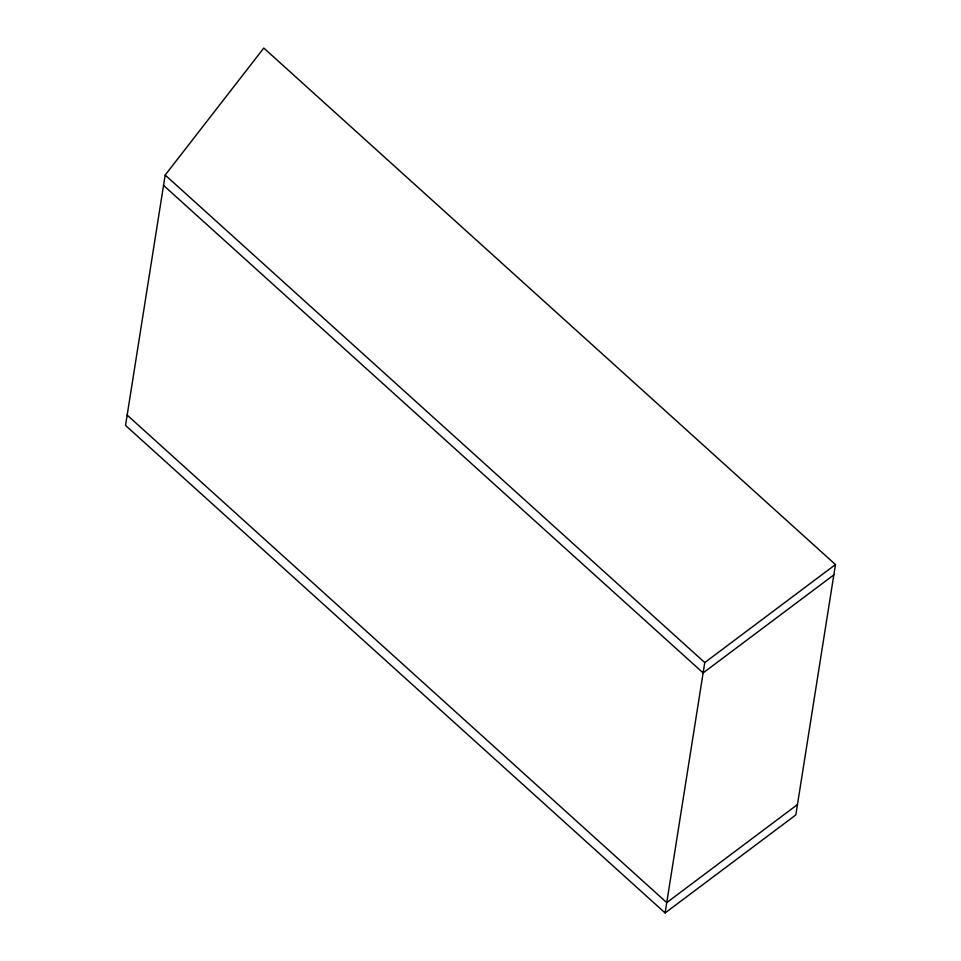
<?xml version="1.0" encoding="UTF-8"?>
<svg xmlns="http://www.w3.org/2000/svg" width="961" height="961" viewBox="0 0 961 961"><rect width="100%" height="100%" fill="white"/><g stroke="black" fill="none" stroke-linecap="round" stroke-linejoin="round"><path stroke-width="1.44" d="M165.184 175.058L125.531 425.435L665.108 912.95L795.816 814.94L835.469 564.563L263.794 48.05L165.184 175.058L704.761 662.573L665.108 912.95M704.761 662.573L835.469 564.563M833.824 574.894L703.128 672.916L163.55 185.401M797.45 804.597L666.742 902.619L127.176 415.104"/></g></svg>
